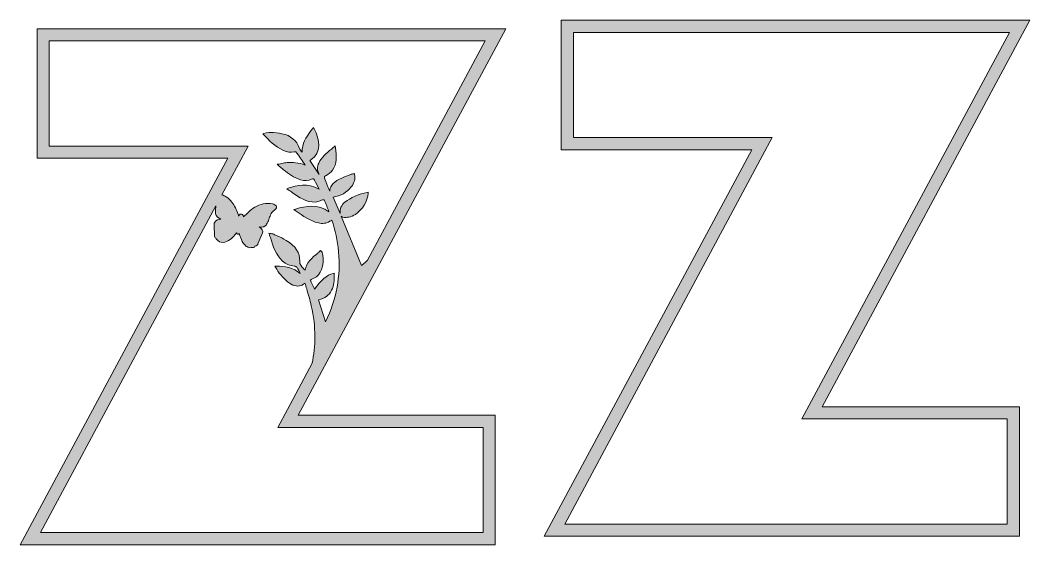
# Model space of a CAD drawing. Header units: millimetres. Extents: x 102 to 872, y -309 to -31.
# Drawn here: x 483.4 to 731.7, y -309.1 to -180 of the extents above; entities that cross this region are included whole.
import ezdxf

# ---------------------------------------------------------------- set-up
doc = ezdxf.new("R2010")
doc.units = ezdxf.units.MM
doc.header["$MEASUREMENT"] = 0
doc.layers.add('Layer 2', color=7, linetype='Continuous')
doc.layers.add('Layer 3', color=7, linetype='Continuous')

msp = doc.modelspace()

# ---------------------------------------------------------------- hatches: boundary and pattern name
at = {"layer": 'Layer 2'}
h = msp.add_hatch(color=2, dxfattribs=at)
h.dxf.hatch_style = 2
h.paths.add_polyline_path([(731.72, -179.95), (616.47, -179.95), (616.47, -211.83), (663.37, -211.83), (612.33, -306.95), (729.18, -306.95), (729.18, -275.08), (680.68, -275.08)])
h.paths.add_polyline_path([(726.18, -278.08), (726.18, -303.95), (617.34, -303.95), (666.02, -213.24), (668.39, -208.83), (663.37, -208.83), (619.47, -208.83), (619.47, -182.95), (726.71, -182.95), (678.04, -273.66), (675.66, -278.08), (680.68, -278.08)])
at = {"layer": 'Layer 3'}
h = msp.add_hatch(color=1, dxfattribs=at)
h.dxf.hatch_style = 2
h.paths.add_polyline_path([(602.83, -182.06), (487.58, -182.06), (487.58, -213.93), (534.48, -213.93), (483.43, -309.06), (600.28, -309.06), (600.28, -277.18), (551.78, -277.18)])
edge = h.paths.add_edge_path()
edge.add_spline(control_points=[(597.28, -280.18), (597.28, -280.18), (597.28, -306.06), (597.28, -306.06), (597.28, -306.06), (488.45, -306.06), (488.45, -306.06), (488.45, -306.06), (531.58, -225.67), (531.58, -225.67), (531.58, -225.72), (531.58, -225.76), (531.58, -225.8), (531.57, -225.89), (531.58, -225.98), (531.56, -226.07), (531.52, -226.26), (531.44, -226.45), (531.43, -226.64), (531.42, -226.95), (531.43, -227.26), (531.47, -227.56), (531.58, -228.31), (532.14, -228.65), (532.81, -228.88), (532.22, -228.97), (531.54, -229.13), (531.26, -229.66), (531.1, -229.96), (531.12, -230.32), (531.13, -230.66), (531.13, -230.66), (531.24, -232.87), (531.24, -232.87), (531.24, -233.04), (531.25, -233.22), (531.33, -233.38), (531.37, -233.47), (531.44, -233.55), (531.51, -233.63), (531.56, -233.69), (531.62, -233.76), (531.67, -233.83), (532.66, -235.02), (533.93, -234.75), (535.08, -233.9), (535.52, -233.57), (535.89, -233.18), (536.25, -232.77), (536.36, -232.64), (536.49, -232.39), (536.66, -232.25), (536.66, -232.34), (536.67, -232.43), (536.71, -232.51), (536.77, -232.63), (536.89, -232.69), (537.02, -232.64), (537.06, -232.63), (537.1, -232.61), (537.14, -232.58), (537.17, -232.57), (537.19, -232.55), (537.21, -232.52), (537.23, -232.49), (537.25, -232.46), (537.27, -232.43), (537.45, -232.72), (537.55, -233.15), (537.62, -233.36), (537.86, -234.08), (538.18, -234.82), (538.74, -235.35), (538.99, -235.59), (539.3, -235.82), (539.64, -235.9), (540.03, -236), (540.43, -235.87), (540.82, -235.92), (541.06, -235.96), (541.03, -235.72), (541.16, -235.6), (541.33, -235.45), (541.57, -235.45), (541.74, -235.3), (541.82, -235.23), (541.87, -235.12), (541.91, -235.02), (542.24, -234.26), (542.57, -233.49), (542.89, -232.73), (543.01, -232.45), (543.14, -232.14), (543.09, -231.84), (543.02, -231.39), (542.61, -231.09), (542.23, -230.83), (542.41, -230.95), (543.09, -230.85), (543.31, -230.78), (543.63, -230.68), (543.88, -230.45), (544.04, -230.16), (544.24, -229.78), (544.48, -229.41), (544.58, -228.98), (544.62, -228.8), (544.68, -228.62), (544.75, -228.45), (544.83, -228.24), (544.95, -228.04), (545.01, -227.83), (545.13, -227.41), (545.41, -227.14), (545.73, -226.89), (545.93, -226.73), (546.13, -226.57), (546.29, -226.38), (546.61, -226), (546.51, -225.64), (546.09, -225.4), (545.91, -225.29), (545.69, -225.22), (545.49, -225.18), (543.98, -224.89), (542.42, -225.21), (541.1, -225.98), (540.02, -226.62), (539.31, -227.57), (538.37, -228.34), (538.38, -228.11), (538.29, -227.9), (538.08, -227.75), (537.84, -227.59), (537.53, -227.62), (537.33, -227.83), (537.24, -227.93), (537.18, -228.04), (537.16, -228.16), (537.12, -228), (537.07, -227.84), (537.02, -227.68), (536.64, -226.61), (536.14, -225.6), (535.45, -224.7), (535.07, -224.2), (534.62, -223.77), (534.09, -223.44), (533.76, -223.23), (533.41, -223.06), (533.05, -222.93), (533.05, -222.93), (537.12, -215.35), (537.12, -215.35), (537.12, -215.35), (539.49, -210.93), (539.49, -210.93), (539.49, -210.93), (534.48, -210.93), (534.48, -210.93), (534.48, -210.93), (490.58, -210.93), (490.58, -210.93), (490.58, -210.93), (490.58, -185.06), (490.58, -185.06), (490.58, -185.06), (597.81, -185.06), (597.81, -185.06), (597.81, -185.06), (568.87, -239), (568.87, -239), (568.46, -239.37), (568.05, -239.73), (567.66, -240.08), (567.66, -240.08), (567.4, -240.31), (567.4, -240.31), (567.4, -240.31), (562.4, -228.22), (562.4, -228.22), (562.52, -228.34), (562.66, -228.42), (562.8, -228.44), (563.36, -228.5), (563.83, -228.49), (564.22, -228.41), (564.81, -228.3), (565.36, -228.06), (565.86, -227.75), (567.64, -226.63), (568.83, -224.45), (569.01, -222.58), (569.01, -222.58), (569.04, -222.28), (569.04, -222.28), (569.04, -222.28), (568.73, -222.34), (568.73, -222.34), (566.93, -222.65), (564.54, -223.7), (563.3, -224.72), (562.39, -225.47), (561.99, -226.43), (562.11, -227.52), (562.11, -227.52), (560.44, -223.5), (560.44, -223.5), (562.17, -223.26), (563.84, -222.31), (564.86, -220.98), (565.61, -219.99), (565.9, -218.91), (565.68, -217.93), (565.68, -217.93), (565.63, -217.71), (565.63, -217.71), (565.63, -217.71), (565.4, -217.75), (565.4, -217.75), (565.35, -217.76), (565.29, -217.77), (565.24, -217.78), (565.11, -217.8), (564.97, -217.82), (564.84, -217.88), (564.61, -217.97), (564.37, -218.06), (564.14, -218.16), (563.42, -218.44), (562.68, -218.74), (561.97, -219.07), (560.03, -219.99), (559.58, -221.1), (559.56, -222.02), (559.56, -222.02), (558.03, -218.58), (558.27, -218.43), (558.28, -218.42), (558.29, -218.42), (558.3, -218.41), (558.42, -218.33), (558.55, -218.25), (558.67, -218.17), (559.24, -217.8), (559.83, -217.42), (560.22, -216.9), (561.4, -215.27), (561.24, -213.34), (560.95, -211.33), (560.95, -211.33), (560.89, -210.91), (560.89, -210.91), (560.89, -210.91), (560.57, -211.18), (560.57, -211.18), (560.37, -211.35), (560.18, -211.51), (559.99, -211.67), (558.74, -212.71), (557.56, -213.7), (556.86, -215.1), (556.43, -215.96), (556.45, -216.87), (556.91, -217.87), (556.92, -217.9), (556.94, -217.92), (556.95, -217.95), (556.95, -217.95), (554.7, -214.45), (554.7, -214.45), (554.78, -214.4), (554.86, -214.36), (554.94, -214.31), (557.57, -212.65), (557.21, -209.26), (555.69, -206.69), (555.69, -206.69), (555.5, -206.37), (555.5, -206.37), (555.5, -206.37), (555.3, -206.66), (555.3, -206.66), (555.17, -206.84), (555.04, -207.03), (554.91, -207.21), (553.8, -208.74), (552.66, -210.32), (552.78, -212.43), (552.47, -212.12), (552.2, -211.82), (552.09, -211.49), (551.43, -209.55), (549.98, -208.34), (547.79, -207.89), (546.89, -207.7), (545.96, -207.64), (545.07, -207.57), (544.67, -207.54), (543.13, -207.88), (543.13, -207.88), (543.13, -207.88), (543.29, -208.06), (543.29, -208.06), (544.57, -209.48), (546.1, -211.08), (548.17, -212.04), (549.04, -212.44), (549.93, -212.53), (550.83, -212.32), (550.97, -212.29), (551.2, -212.33), (551.25, -212.36), (551.93, -213.3), (552.59, -214.27), (553.23, -215.22), (553.23, -215.22), (553.52, -215.64), (553.52, -215.64), (551.91, -214.92), (550.37, -214.91), (549.06, -215.01), (548.64, -215.04), (548.24, -215.12), (547.78, -215.21), (547.55, -215.25), (547.3, -215.3), (547.03, -215.35), (547.03, -215.35), (546.59, -215.42), (546.59, -215.42), (546.59, -215.42), (546.93, -215.71), (546.93, -215.71), (547.12, -215.87), (547.28, -216), (547.43, -216.13), (547.72, -216.38), (547.96, -216.59), (548.22, -216.79), (549.47, -217.73), (550.75, -218.71), (552.37, -219.23), (553.38, -219.55), (554.29, -219.51), (555.09, -219.1), (555.29, -219), (555.43, -218.97), (555.53, -219), (555.62, -219.02), (555.7, -219.12), (555.79, -219.29), (556.17, -219.99), (556.56, -220.73), (556.93, -221.53), (554.13, -219.93), (551.44, -220.55), (549.37, -221.3), (549.37, -221.3), (548.99, -221.44), (548.99, -221.44), (548.99, -221.44), (549.34, -221.67), (549.34, -221.67), (549.69, -221.91), (550.05, -222.16), (550.39, -222.4), (552.05, -223.57), (553.77, -224.79), (556.07, -224.7), (556.47, -224.68), (556.83, -224.53), (557.19, -224.38), (557.4, -224.3), (557.6, -224.21), (557.8, -224.16), (557.9, -224.13), (558.1, -224.14), (558.19, -224.15), (558.65, -225.19), (559.03, -226.15), (559.36, -227.09), (556.62, -225.08), (553.7, -225.68), (551.14, -226.42), (551.14, -226.42), (550.74, -226.54), (550.74, -226.54), (550.74, -226.54), (551.09, -226.8), (551.09, -226.8), (553.06, -228.2), (554.72, -229.32), (556.76, -229.85), (557.77, -230.11), (558.75, -229.97), (559.62, -229.44), (559.73, -229.37), (559.86, -229.3), (560.03, -229.22), (560.05, -229.21), (560.07, -229.2), (560.1, -229.19), (560.92, -231.59), (561.46, -234.14), (561.73, -236.98), (562.28, -242.84), (561.22, -248.62), (558.55, -254.15), (558.55, -254.15), (556.83, -248.76), (556.83, -248.76), (558.33, -248.45), (559.4, -247.66), (560, -246.42), (560.58, -245.24), (560.79, -243.94), (560.64, -242.47), (560.64, -242.47), (560.62, -242.22), (560.62, -242.22), (560.62, -242.22), (560.36, -242.27), (560.36, -242.27), (558.93, -242.56), (557.22, -244.04), (555.83, -246.16), (555.79, -246.08), (555.75, -245.99), (555.71, -245.91), (555.38, -245.23), (555.07, -244.58), (554.79, -243.93), (554.82, -243.87), (554.92, -243.77), (554.96, -243.75), (556.99, -243.15), (558.02, -241.38), (557.94, -238.63), (557.93, -238.26), (557.86, -237.89), (557.8, -237.53), (557.78, -237.42), (557.75, -237.3), (557.73, -237.18), (557.72, -237.08), (557.65, -237.01), (557.58, -236.93), (557.55, -236.9), (557.51, -236.86), (557.47, -236.82), (557.47, -236.82), (557.31, -236.63), (557.31, -236.63), (557.31, -236.63), (557.13, -236.78), (557.13, -236.78), (556.96, -236.94), (556.78, -237.09), (556.6, -237.25), (555.26, -238.4), (553.88, -239.59), (553.48, -241.49), (553.35, -241.34), (553.22, -241.2), (553.09, -241.06), (552.6, -240.54), (552.14, -240.05), (552.17, -239.25), (552.25, -237.23), (551.16, -235.56), (548.84, -234.13), (548.14, -233.7), (547.37, -233.36), (546.62, -233.03), (546.34, -232.91), (546.05, -232.78), (545.77, -232.65), (545.62, -232.58), (545.48, -232.55), (545.29, -232.51), (545.2, -232.49), (545.1, -232.47), (544.98, -232.43), (544.98, -232.43), (544.6, -232.34), (544.6, -232.34), (544.6, -232.34), (544.71, -232.69), (544.71, -232.69), (544.79, -232.95), (544.87, -233.21), (544.95, -233.46), (545.62, -235.59), (546.25, -237.61), (547.97, -239.24), (548.74, -239.98), (549.7, -240.38), (550.89, -240.48), (551.11, -240.5), (551.43, -240.66), (551.52, -240.8), (551.8, -241.27), (552.05, -241.76), (552.31, -242.3), (550.59, -240.79), (548.4, -240.55), (546.43, -240.47), (546.43, -240.47), (546.05, -240.45), (546.05, -240.45), (546.05, -240.45), (546.23, -240.77), (546.23, -240.77), (546.96, -242.09), (547.94, -243.26), (549.21, -244.34), (550.32, -245.29), (551.45, -245.58), (552.57, -245.22), (552.85, -245.13), (553.07, -244.95), (553.33, -244.75), (553.37, -244.72), (553.42, -244.68), (553.47, -244.65), (553.6, -245.11), (553.74, -245.58), (553.89, -246.07), (554.3, -247.42), (554.7, -248.82), (555.03, -250.22), (556.26, -255.48), (556.05, -260.31), (555.24, -264.39), (555.24, -264.39), (549.14, -275.76), (549.14, -275.76), (549.14, -275.76), (546.77, -280.18), (546.77, -280.18), (546.77, -280.18), (551.78, -280.18), (551.78, -280.18), (551.78, -280.18), (597.28, -280.18), (597.28, -280.18)], knot_values=[0, 0, 0, 0, 1, 1, 1, 2, 2, 2, 3, 3, 3, 4, 4, 4, 5, 5, 5, 6, 6, 6, 7, 7, 7, 8, 8, 8, 9, 9, 9, 10, 10, 10, 11, 11, 11, 12, 12, 12, 13, 13, 13, 14, 14, 14, 15, 15, 15, 16, 16, 16, 17, 17, 17, 18, 18, 18, 19, 19, 19, 20, 20, 20, 21, 21, 21, 22, 22, 22, 23, 23, 23, 24, 24, 24, 25, 25, 25, 26, 26, 26, 27, 27, 27, 28, 28, 28, 29, 29, 29, 30, 30, 30, 31, 31, 31, 32, 32, 32, 33, 33, 33, 34, 34, 34, 35, 35, 35, 36, 36, 36, 37, 37, 37, 38, 38, 38, 39, 39, 39, 40, 40, 40, 41, 41, 41, 42, 42, 42, 43, 43, 43, 44, 44, 44, 45, 45, 45, 46, 46, 46, 47, 47, 47, 48, 48, 48, 49, 49, 49, 50, 50, 50, 51, 51, 51, 52, 52, 52, 53, 53, 53, 54, 54, 54, 55, 55, 55, 56, 56, 56, 57, 57, 57, 58, 58, 58, 59, 59, 59, 60, 60, 60, 61, 61, 61, 62, 62, 62, 63, 63, 63, 64, 64, 64, 65, 65, 65, 66, 66, 66, 67, 67, 67, 68, 68, 68, 69, 69, 69, 70, 70, 70, 71, 71, 71, 72, 72, 72, 73, 73, 73, 74, 74, 74, 75, 75, 75, 76, 76, 76, 77, 77, 77, 78, 78, 78, 79, 79, 79, 80, 80, 80, 81, 81, 81, 82, 82, 82, 83, 83, 83, 84, 84, 84, 85, 85, 85, 86, 86, 86, 87, 87, 87, 88, 88, 88, 89, 89, 89, 90, 90, 90, 91, 91, 91, 92, 92, 92, 93, 93, 93, 94, 94, 94, 95, 95, 95, 96, 96, 96, 97, 97, 97, 98, 98, 98, 99, 99, 99, 100, 100, 100, 101, 101, 101, 102, 102, 102, 103, 103, 103, 104, 104, 104, 105, 105, 105, 106, 106, 106, 107, 107, 107, 108, 108, 108, 109, 109, 109, 110, 110, 110, 111, 111, 111, 112, 112, 112, 113, 113, 113, 114, 114, 114, 115, 115, 115, 116, 116, 116, 117, 117, 117, 118, 118, 118, 119, 119, 119, 120, 120, 120, 121, 121, 121, 122, 122, 122, 123, 123, 123, 124, 124, 124, 125, 125, 125, 126, 126, 126, 127, 127, 127, 128, 128, 128, 129, 129, 129, 130, 130, 130, 131, 131, 131, 132, 132, 132, 133, 133, 133, 134, 134, 134, 135, 135, 135, 136, 136, 136, 137, 137, 137, 138, 138, 138, 139, 139, 139, 140, 140, 140, 141, 141, 141, 142, 142, 142, 143, 143, 143, 144, 144, 144, 145, 145, 145, 146, 146, 146, 147, 147, 147, 148, 148, 148, 149, 149, 149, 150, 150, 150, 151, 151, 151, 152, 152, 152, 153, 153, 153, 154, 154, 154, 155, 155, 155, 156, 156, 156, 157, 157, 157, 158, 158, 158, 159, 159, 159, 160, 160, 160, 161, 161, 161, 162, 162, 162, 163, 163, 163, 164, 164, 164, 165, 165, 165, 166, 166, 166, 167, 167, 167, 168, 168, 168, 169, 169, 169, 170, 170, 170, 171, 171, 171, 172, 172, 172, 173, 173, 173, 174, 174, 174, 175, 175, 175, 176, 176, 176, 177, 177, 177, 178, 178, 178, 179, 179, 179, 180, 180, 180, 181, 181, 181, 182, 182, 182, 182], degree=3, periodic=1)

# ---------------------------------------------------------------- linework, layer by layer
at = {"layer": 'Layer 2', "lineweight": 0}
for points in [[(731.72, -179.95), (616.47, -179.95), (616.47, -211.83), (663.37, -211.83), (612.33, -306.95), (729.18, -306.95), (729.18, -275.08), (680.68, -275.08), (731.72, -179.95)], [(726.18, -278.08), (726.18, -303.95), (617.34, -303.95), (666.02, -213.24), (668.39, -208.83), (663.37, -208.83), (619.47, -208.83), (619.47, -182.95), (726.71, -182.95), (678.04, -273.66), (675.66, -278.08), (680.68, -278.08), (726.18, -278.08)]]:
    msp.add_lwpolyline(points, dxfattribs=at)
at = {"layer": 'Layer 3', "lineweight": 0}
msp.add_lwpolyline([(602.83, -182.06), (487.58, -182.06), (487.58, -213.93), (534.48, -213.93), (483.43, -309.06), (600.28, -309.06), (600.28, -277.18), (551.78, -277.18), (602.83, -182.06)], dxfattribs=at)
msp.add_open_spline([(597.28, -280.18), (597.28, -280.18), (597.28, -306.06), (597.28, -306.06), (597.28, -306.06), (488.45, -306.06), (488.45, -306.06), (488.45, -306.06), (531.58, -225.67), (531.58, -225.67), (531.58, -225.72), (531.58, -225.76), (531.58, -225.8), (531.57, -225.89), (531.58, -225.98), (531.56, -226.07), (531.52, -226.26), (531.44, -226.45), (531.43, -226.64), (531.42, -226.95), (531.43, -227.26), (531.47, -227.56), (531.58, -228.31), (532.14, -228.65), (532.81, -228.88), (532.22, -228.97), (531.54, -229.13), (531.26, -229.66), (531.1, -229.96), (531.12, -230.32), (531.13, -230.66), (531.13, -230.66), (531.24, -232.87), (531.24, -232.87), (531.24, -233.04), (531.25, -233.22), (531.33, -233.38), (531.37, -233.47), (531.44, -233.55), (531.51, -233.63), (531.56, -233.69), (531.62, -233.76), (531.67, -233.83), (532.66, -235.02), (533.93, -234.75), (535.08, -233.9), (535.52, -233.57), (535.89, -233.18), (536.25, -232.77), (536.36, -232.64), (536.49, -232.39), (536.66, -232.25), (536.66, -232.34), (536.67, -232.43), (536.71, -232.51), (536.77, -232.63), (536.89, -232.69), (537.02, -232.64), (537.06, -232.63), (537.1, -232.61), (537.14, -232.58), (537.17, -232.57), (537.19, -232.55), (537.21, -232.52), (537.23, -232.49), (537.25, -232.46), (537.27, -232.43), (537.45, -232.72), (537.55, -233.15), (537.62, -233.36), (537.86, -234.08), (538.18, -234.82), (538.74, -235.35), (538.99, -235.59), (539.3, -235.82), (539.64, -235.9), (540.03, -236), (540.43, -235.87), (540.82, -235.92), (541.06, -235.96), (541.03, -235.72), (541.16, -235.6), (541.33, -235.45), (541.57, -235.45), (541.74, -235.3), (541.82, -235.23), (541.87, -235.12), (541.91, -235.02), (542.24, -234.26), (542.57, -233.49), (542.89, -232.73), (543.01, -232.45), (543.14, -232.14), (543.09, -231.84), (543.02, -231.39), (542.61, -231.09), (542.23, -230.83), (542.41, -230.95), (543.09, -230.85), (543.31, -230.78), (543.63, -230.68), (543.88, -230.45), (544.04, -230.16), (544.24, -229.78), (544.48, -229.41), (544.58, -228.98), (544.62, -228.8), (544.68, -228.62), (544.75, -228.45), (544.83, -228.24), (544.95, -228.04), (545.01, -227.83), (545.13, -227.41), (545.41, -227.14), (545.73, -226.89), (545.93, -226.73), (546.13, -226.57), (546.29, -226.38), (546.61, -226), (546.51, -225.64), (546.09, -225.4), (545.91, -225.29), (545.69, -225.22), (545.49, -225.18), (543.98, -224.89), (542.42, -225.21), (541.1, -225.98), (540.02, -226.62), (539.31, -227.57), (538.37, -228.34), (538.38, -228.11), (538.29, -227.9), (538.08, -227.75), (537.84, -227.59), (537.53, -227.62), (537.33, -227.83), (537.24, -227.93), (537.18, -228.04), (537.16, -228.16), (537.12, -228), (537.07, -227.84), (537.02, -227.68), (536.64, -226.61), (536.14, -225.6), (535.45, -224.7), (535.07, -224.2), (534.62, -223.77), (534.09, -223.44), (533.76, -223.23), (533.41, -223.06), (533.05, -222.93), (533.05, -222.93), (537.12, -215.35), (537.12, -215.35), (537.12, -215.35), (539.49, -210.93), (539.49, -210.93), (539.49, -210.93), (534.48, -210.93), (534.48, -210.93), (534.48, -210.93), (490.58, -210.93), (490.58, -210.93), (490.58, -210.93), (490.58, -185.06), (490.58, -185.06), (490.58, -185.06), (597.81, -185.06), (597.81, -185.06), (597.81, -185.06), (568.87, -239), (568.87, -239), (568.46, -239.37), (568.05, -239.73), (567.66, -240.08), (567.66, -240.08), (567.4, -240.31), (567.4, -240.31), (567.4, -240.31), (562.4, -228.22), (562.4, -228.22), (562.52, -228.34), (562.66, -228.42), (562.8, -228.44), (563.36, -228.5), (563.83, -228.49), (564.22, -228.41), (564.81, -228.3), (565.36, -228.06), (565.86, -227.75), (567.64, -226.63), (568.83, -224.45), (569.01, -222.58), (569.01, -222.58), (569.04, -222.28), (569.04, -222.28), (569.04, -222.28), (568.73, -222.34), (568.73, -222.34), (566.93, -222.65), (564.54, -223.7), (563.3, -224.72), (562.39, -225.47), (561.99, -226.43), (562.11, -227.52), (562.11, -227.52), (560.44, -223.5), (560.44, -223.5), (562.17, -223.26), (563.84, -222.31), (564.86, -220.98), (565.61, -219.99), (565.9, -218.91), (565.68, -217.93), (565.68, -217.93), (565.63, -217.71), (565.63, -217.71), (565.63, -217.71), (565.4, -217.75), (565.4, -217.75), (565.35, -217.76), (565.29, -217.77), (565.24, -217.78), (565.11, -217.8), (564.97, -217.82), (564.84, -217.88), (564.61, -217.97), (564.37, -218.06), (564.14, -218.16), (563.42, -218.44), (562.68, -218.74), (561.97, -219.07), (560.03, -219.99), (559.58, -221.1), (559.56, -222.02), (559.56, -222.02), (558.03, -218.58), (558.27, -218.43), (558.28, -218.42), (558.29, -218.42), (558.3, -218.41), (558.42, -218.33), (558.55, -218.25), (558.67, -218.17), (559.24, -217.8), (559.83, -217.42), (560.22, -216.9), (561.4, -215.27), (561.24, -213.34), (560.95, -211.33), (560.95, -211.33), (560.89, -210.91), (560.89, -210.91), (560.89, -210.91), (560.57, -211.18), (560.57, -211.18), (560.37, -211.35), (560.18, -211.51), (559.99, -211.67), (558.74, -212.71), (557.56, -213.7), (556.86, -215.1), (556.43, -215.96), (556.45, -216.87), (556.91, -217.87), (556.92, -217.9), (556.94, -217.92), (556.95, -217.95), (556.95, -217.95), (554.7, -214.45), (554.7, -214.45), (554.78, -214.4), (554.86, -214.36), (554.94, -214.31), (557.57, -212.65), (557.21, -209.26), (555.69, -206.69), (555.69, -206.69), (555.5, -206.37), (555.5, -206.37), (555.5, -206.37), (555.3, -206.66), (555.3, -206.66), (555.17, -206.84), (555.04, -207.03), (554.91, -207.21), (553.8, -208.74), (552.66, -210.32), (552.78, -212.43), (552.47, -212.12), (552.2, -211.82), (552.09, -211.49), (551.43, -209.55), (549.98, -208.34), (547.79, -207.89), (546.89, -207.7), (545.96, -207.64), (545.07, -207.57), (544.67, -207.54), (543.13, -207.88), (543.13, -207.88), (543.13, -207.88), (543.29, -208.06), (543.29, -208.06), (544.57, -209.48), (546.1, -211.08), (548.17, -212.04), (549.04, -212.44), (549.93, -212.53), (550.83, -212.32), (550.97, -212.29), (551.2, -212.33), (551.25, -212.36), (551.93, -213.3), (552.59, -214.27), (553.23, -215.22), (553.23, -215.22), (553.52, -215.64), (553.52, -215.64), (551.91, -214.92), (550.37, -214.91), (549.06, -215.01), (548.64, -215.04), (548.24, -215.12), (547.78, -215.21), (547.55, -215.25), (547.3, -215.3), (547.03, -215.35), (547.03, -215.35), (546.59, -215.42), (546.59, -215.42), (546.59, -215.42), (546.93, -215.71), (546.93, -215.71), (547.12, -215.87), (547.28, -216), (547.43, -216.13), (547.72, -216.38), (547.96, -216.59), (548.22, -216.79), (549.47, -217.73), (550.75, -218.71), (552.37, -219.23), (553.38, -219.55), (554.29, -219.51), (555.09, -219.1), (555.29, -219), (555.43, -218.97), (555.53, -219), (555.62, -219.02), (555.7, -219.12), (555.79, -219.29), (556.17, -219.99), (556.56, -220.73), (556.93, -221.53), (554.13, -219.93), (551.44, -220.55), (549.37, -221.3), (549.37, -221.3), (548.99, -221.44), (548.99, -221.44), (548.99, -221.44), (549.34, -221.67), (549.34, -221.67), (549.69, -221.91), (550.05, -222.16), (550.39, -222.4), (552.05, -223.57), (553.77, -224.79), (556.07, -224.7), (556.47, -224.68), (556.83, -224.53), (557.19, -224.38), (557.4, -224.3), (557.6, -224.21), (557.8, -224.16), (557.9, -224.13), (558.1, -224.14), (558.19, -224.15), (558.65, -225.19), (559.03, -226.15), (559.36, -227.09), (556.62, -225.08), (553.7, -225.68), (551.14, -226.42), (551.14, -226.42), (550.74, -226.54), (550.74, -226.54), (550.74, -226.54), (551.09, -226.8), (551.09, -226.8), (553.06, -228.2), (554.72, -229.32), (556.76, -229.85), (557.77, -230.11), (558.75, -229.97), (559.62, -229.44), (559.73, -229.37), (559.86, -229.3), (560.03, -229.22), (560.05, -229.21), (560.07, -229.2), (560.1, -229.19), (560.92, -231.59), (561.46, -234.14), (561.73, -236.98), (562.28, -242.84), (561.22, -248.62), (558.55, -254.15), (558.55, -254.15), (556.83, -248.76), (556.83, -248.76), (558.33, -248.45), (559.4, -247.66), (560, -246.42), (560.58, -245.24), (560.79, -243.94), (560.64, -242.47), (560.64, -242.47), (560.62, -242.22), (560.62, -242.22), (560.62, -242.22), (560.36, -242.27), (560.36, -242.27), (558.93, -242.56), (557.22, -244.04), (555.83, -246.16), (555.79, -246.08), (555.75, -245.99), (555.71, -245.91), (555.38, -245.23), (555.07, -244.58), (554.79, -243.93), (554.82, -243.87), (554.92, -243.77), (554.96, -243.75), (556.99, -243.15), (558.02, -241.38), (557.94, -238.63), (557.93, -238.26), (557.86, -237.89), (557.8, -237.53), (557.78, -237.42), (557.75, -237.3), (557.73, -237.18), (557.72, -237.08), (557.65, -237.01), (557.58, -236.93), (557.55, -236.9), (557.51, -236.86), (557.47, -236.82), (557.47, -236.82), (557.31, -236.63), (557.31, -236.63), (557.31, -236.63), (557.13, -236.78), (557.13, -236.78), (556.96, -236.94), (556.78, -237.09), (556.6, -237.25), (555.26, -238.4), (553.88, -239.59), (553.48, -241.49), (553.35, -241.34), (553.22, -241.2), (553.09, -241.06), (552.6, -240.54), (552.14, -240.05), (552.17, -239.25), (552.25, -237.23), (551.16, -235.56), (548.84, -234.13), (548.14, -233.7), (547.37, -233.36), (546.62, -233.03), (546.34, -232.91), (546.05, -232.78), (545.77, -232.65), (545.62, -232.58), (545.48, -232.55), (545.29, -232.51), (545.2, -232.49), (545.1, -232.47), (544.98, -232.43), (544.98, -232.43), (544.6, -232.34), (544.6, -232.34), (544.6, -232.34), (544.71, -232.69), (544.71, -232.69), (544.79, -232.95), (544.87, -233.21), (544.95, -233.46), (545.62, -235.59), (546.25, -237.61), (547.97, -239.24), (548.74, -239.98), (549.7, -240.38), (550.89, -240.48), (551.11, -240.5), (551.43, -240.66), (551.52, -240.8), (551.8, -241.27), (552.05, -241.76), (552.31, -242.3), (550.59, -240.79), (548.4, -240.55), (546.43, -240.47), (546.43, -240.47), (546.05, -240.45), (546.05, -240.45), (546.05, -240.45), (546.23, -240.77), (546.23, -240.77), (546.96, -242.09), (547.94, -243.26), (549.21, -244.34), (550.32, -245.29), (551.45, -245.58), (552.57, -245.22), (552.85, -245.13), (553.07, -244.95), (553.33, -244.75), (553.37, -244.72), (553.42, -244.68), (553.47, -244.65), (553.6, -245.11), (553.74, -245.58), (553.89, -246.07), (554.3, -247.42), (554.7, -248.82), (555.03, -250.22), (556.26, -255.48), (556.05, -260.31), (555.24, -264.39), (555.24, -264.39), (549.14, -275.76), (549.14, -275.76), (549.14, -275.76), (546.77, -280.18), (546.77, -280.18), (546.77, -280.18), (551.78, -280.18), (551.78, -280.18), (551.78, -280.18), (597.28, -280.18), (597.28, -280.18)], degree=3, knots=[0, 0, 0, 0, 1, 1, 1, 2, 2, 2, 3, 3, 3, 4, 4, 4, 5, 5, 5, 6, 6, 6, 7, 7, 7, 8, 8, 8, 9, 9, 9, 10, 10, 10, 11, 11, 11, 12, 12, 12, 13, 13, 13, 14, 14, 14, 15, 15, 15, 16, 16, 16, 17, 17, 17, 18, 18, 18, 19, 19, 19, 20, 20, 20, 21, 21, 21, 22, 22, 22, 23, 23, 23, 24, 24, 24, 25, 25, 25, 26, 26, 26, 27, 27, 27, 28, 28, 28, 29, 29, 29, 30, 30, 30, 31, 31, 31, 32, 32, 32, 33, 33, 33, 34, 34, 34, 35, 35, 35, 36, 36, 36, 37, 37, 37, 38, 38, 38, 39, 39, 39, 40, 40, 40, 41, 41, 41, 42, 42, 42, 43, 43, 43, 44, 44, 44, 45, 45, 45, 46, 46, 46, 47, 47, 47, 48, 48, 48, 49, 49, 49, 50, 50, 50, 51, 51, 51, 52, 52, 52, 53, 53, 53, 54, 54, 54, 55, 55, 55, 56, 56, 56, 57, 57, 57, 58, 58, 58, 59, 59, 59, 60, 60, 60, 61, 61, 61, 62, 62, 62, 63, 63, 63, 64, 64, 64, 65, 65, 65, 66, 66, 66, 67, 67, 67, 68, 68, 68, 69, 69, 69, 70, 70, 70, 71, 71, 71, 72, 72, 72, 73, 73, 73, 74, 74, 74, 75, 75, 75, 76, 76, 76, 77, 77, 77, 78, 78, 78, 79, 79, 79, 80, 80, 80, 81, 81, 81, 82, 82, 82, 83, 83, 83, 84, 84, 84, 85, 85, 85, 86, 86, 86, 87, 87, 87, 88, 88, 88, 89, 89, 89, 90, 90, 90, 91, 91, 91, 92, 92, 92, 93, 93, 93, 94, 94, 94, 95, 95, 95, 96, 96, 96, 97, 97, 97, 98, 98, 98, 99, 99, 99, 100, 100, 100, 101, 101, 101, 102, 102, 102, 103, 103, 103, 104, 104, 104, 105, 105, 105, 106, 106, 106, 107, 107, 107, 108, 108, 108, 109, 109, 109, 110, 110, 110, 111, 111, 111, 112, 112, 112, 113, 113, 113, 114, 114, 114, 115, 115, 115, 116, 116, 116, 117, 117, 117, 118, 118, 118, 119, 119, 119, 120, 120, 120, 121, 121, 121, 122, 122, 122, 123, 123, 123, 124, 124, 124, 125, 125, 125, 126, 126, 126, 127, 127, 127, 128, 128, 128, 129, 129, 129, 130, 130, 130, 131, 131, 131, 132, 132, 132, 133, 133, 133, 134, 134, 134, 135, 135, 135, 136, 136, 136, 137, 137, 137, 138, 138, 138, 139, 139, 139, 140, 140, 140, 141, 141, 141, 142, 142, 142, 143, 143, 143, 144, 144, 144, 145, 145, 145, 146, 146, 146, 147, 147, 147, 148, 148, 148, 149, 149, 149, 150, 150, 150, 151, 151, 151, 152, 152, 152, 153, 153, 153, 154, 154, 154, 155, 155, 155, 156, 156, 156, 157, 157, 157, 158, 158, 158, 159, 159, 159, 160, 160, 160, 161, 161, 161, 162, 162, 162, 163, 163, 163, 164, 164, 164, 165, 165, 165, 166, 166, 166, 167, 167, 167, 168, 168, 168, 169, 169, 169, 170, 170, 170, 171, 171, 171, 172, 172, 172, 173, 173, 173, 174, 174, 174, 175, 175, 175, 176, 176, 176, 177, 177, 177, 178, 178, 178, 179, 179, 179, 180, 180, 180, 181, 181, 181, 182, 182, 182, 182], dxfattribs=at)

doc.saveas('drawing.dxf')
